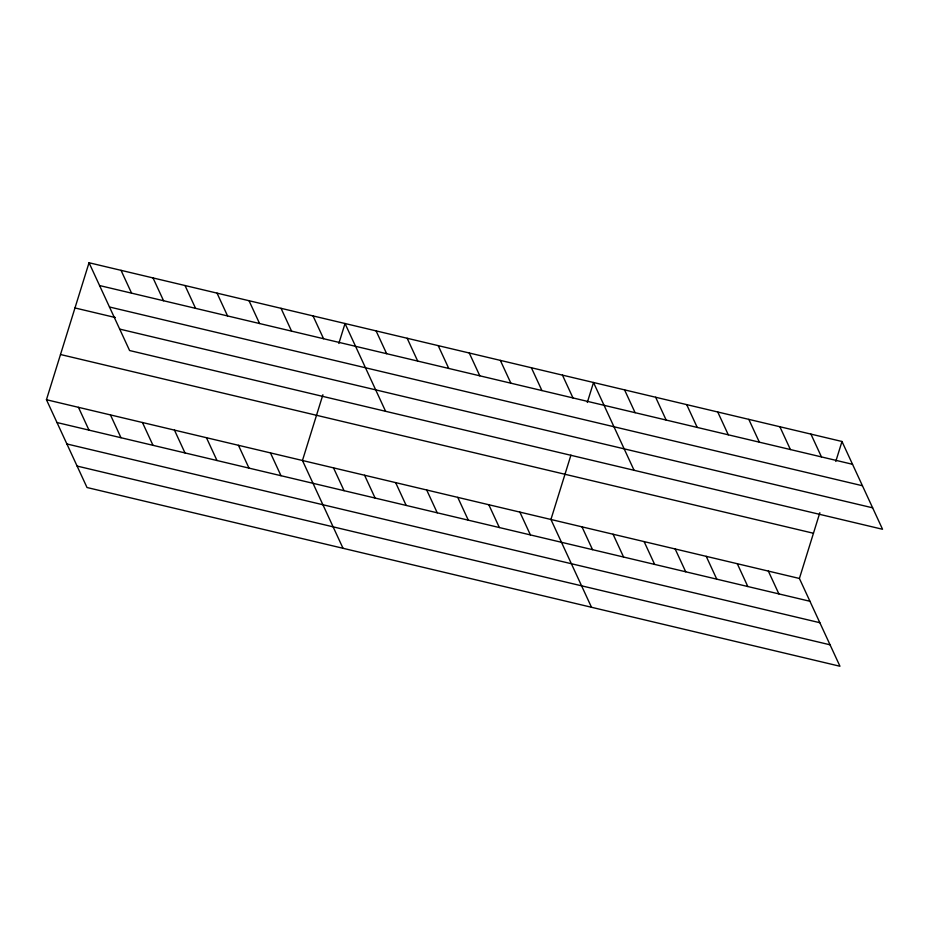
<?xml version="1.0" encoding="UTF-8"?>
<svg xmlns="http://www.w3.org/2000/svg" width="929" height="929" viewBox="0 0 929 929"><rect width="100%" height="100%" fill="white"/><g stroke="black" fill="none" stroke-linecap="round" stroke-linejoin="round"><path stroke-width="1.39" d="M819.842 512.715L799.404 578.465L839.967 666.256L87.012 487.516L46.45 399.725L89.033 262.744L841.988 441.484L882.55 529.275L129.595 350.535L89.033 262.744M322.897 394.744L302.459 460.494L343.022 548.284M338.841 343.463L345.031 323.524L385.605 411.315M570.94 455.105L550.932 519.474L591.494 607.264M587.314 402.443L593.515 382.504L634.077 470.295M835.786 461.434L841.988 441.484M99.566 285.551L852.52 464.291M109.483 307L862.437 485.739M74.982 307.952L115.324 317.532M119.69 329.098L872.645 507.826M60.501 354.518L813.456 533.258M46.45 399.725L799.404 578.465M56.983 422.532L809.937 601.272M66.9 443.969L819.854 622.709M77.107 466.068L830.061 644.807M810.924 434.11L821.468 456.917M779.872 426.736L790.405 449.543M748.809 419.374L759.341 442.169M717.745 412L728.29 434.795M768.341 571.091L778.885 593.898M686.694 404.626L697.226 427.433M737.289 563.717L747.822 586.524M655.63 397.252L666.163 420.059M706.226 556.343L716.758 579.15M624.567 389.878L635.111 412.685M675.162 548.969L685.707 571.776M644.111 541.595L654.643 564.402M562.451 375.13L572.984 397.937M613.047 534.221L623.58 557.028M531.388 367.756L541.932 390.563M581.984 526.848L592.528 549.654M500.336 360.382L510.869 383.189M469.273 353.008L479.805 375.815M519.868 512.1L530.413 534.907M438.209 345.634L448.753 368.441M488.805 504.737L499.349 527.533M407.157 338.261L417.69 361.067M457.753 497.363L468.286 520.159M376.094 330.898L386.638 353.694M426.69 489.989L437.234 512.796M395.638 482.615L406.17 505.422M313.038 315.918L323.571 338.725M364.574 475.242L375.107 498.049M281.034 308.323L291.578 331.13M333.511 467.868L344.055 490.675M249.03 300.729L259.574 323.536M217.038 293.134L227.57 315.941M270.455 452.899L280.988 475.706M185.034 285.54L195.566 308.347M238.451 445.305L248.995 468.111M153.03 277.945L163.574 300.752M206.447 437.71L216.991 460.505M121.037 270.351L131.57 293.146M174.455 430.104L184.987 452.911M142.451 422.509L152.995 445.316M110.446 414.915L120.991 437.722M78.454 407.32L88.987 430.127"/></g></svg>
